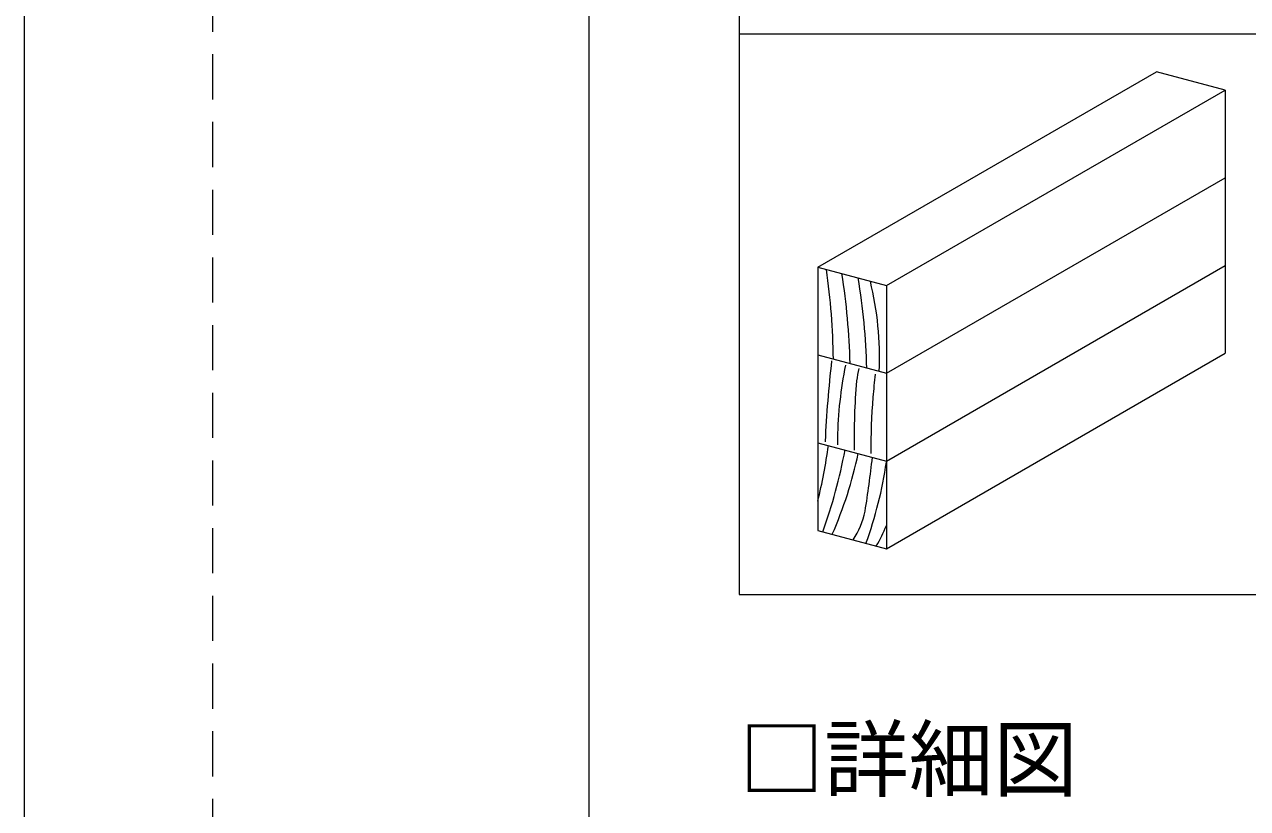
# Model space of a CAD drawing. Units: millimetres on the paper, with parts at other scales. Extents: x -210 to 210, y -148 to 148.
# Drawn here: x -210 to -177.49, y 95.94 to 116.79 of the extents above; entities that cross this region are included whole.
import ezdxf
from ezdxf.enums import TextEntityAlignment as Align

# ---------------------------------------------------------------- set-up
doc = ezdxf.new("R2010")
doc.units = ezdxf.units.MM
doc.linetypes.add('DASHED1', pattern=[1.8, 1.2, -0.6])
for name, color, linetype, lineweight in [('0-0_中心線', 7, 'Continuous', 18), ('0-1_吊り材', 7, 'Continuous', 18), ('0-2_野縁受け', 3, 'Continuous', 18), ('F-3_野縁', 3, 'Continuous', 18)]:
    doc.layers.add(name, color=color, linetype=linetype, lineweight=lineweight)
doc.layers.add('F-6_文字__矢印', color=7, linetype='Continuous')
doc.styles.add('ＭＳ ゴシック', font='')
doc.styles.get('ＭＳ ゴシック').set_extended_font_data('MS Gothic')

msp = doc.modelspace()

# ---------------------------------------------------------------- linework, layer by layer
at = {"layer": '0-0_中心線'}
msp.add_lwpolyline([(-210, 148.5), (210, 148.5), (210, -148.5), (-210, -148.5)], close=True, dxfattribs=at)
at = {"layer": '0-1_吊り材'}
for p, q in [((-188.915, 110.34), (-179.911, 115.538)), ((-178.085, 115.049), (-179.911, 115.538)), ((-187.089, 109.851), (-178.085, 115.049)), ((-178.085, 115.049), (-178.085, 108.049)), ((-187.089, 107.517), (-178.085, 112.716)), ((-187.089, 105.184), (-178.085, 110.382)), ((-188.915, 108.006), (-187.089, 107.517)), ((-187.089, 102.851), (-178.085, 108.049)), ((-188.915, 105.673), (-187.089, 105.184))]:
    msp.add_line(p, q, dxfattribs=at)
for points in [[(-188.915, 110.34), (-187.089, 109.851), (-187.089, 102.851)], [(-188.915, 110.34), (-188.915, 103.34), (-187.089, 102.851)]]:
    msp.add_lwpolyline(points, dxfattribs=at)
at = {"layer": '0-2_野縁受け'}
for centre, radius, start, end in [((-206.594, 107.703), 18.094, 0.6116, 8.1835), ((-205.557, 107.408), 17.503, 1.2067, 9.0714), ((-204.01, 107.316), 16.399, 1.1945, 9.6036), ((-195.905, 107.924), 8.633, 357.6421, 13.6815), ((-154.405, 104.04), 34.355, 173.6366, 177.2073), ((-177.558, 105.585), 10.836, 168.5608, 178.881), ((-174.155, 105.162), 13.895, 169.6901, 171.0736), ((-170.447, 105.782), 17.503, 174.9641, 180.9974), ((-173.785, 105.764), 13.71, 172.7558, 175.3065), ((-169.409, 105.488), 18.094, 175.5684, 180.3144), ((-154.405, 104.04), 34.355, 177.2073, 177.2425), ((-171.993, 105.874), 16.399, 180.2719, 180.8939), ((-202.219, 107.426), 13.71, 346.018, 352.3328), ((-201.849, 108.028), 13.895, 340.1245, 349.4284), ((-198.446, 107.606), 10.836, 336.222, 348.1745), ((-221.599, 109.151), 34.355, 351.1213, 353.5372), ((-198.147, 106.795), 11.179, 340.1341, 351.569), ((-189.907, 104.342), 2.306, 327.0304, 347.6285), ((-192.161, 105.636), 5.516, 330.5378, 336.8502)]:
    msp.add_arc(centre, radius, start, end, dxfattribs=at)
at = {"layer": 'F-3_野縁', "linetype": 'DASHED1'}
msp.add_line((-205, 143), (-205, -143), dxfattribs=at)
at = {"layer": 'F-3_野縁'}
for p, q in [((-191, 131.5), (-191, 101.637)), ((-191, 116.546), (-49.25, 116.546)), ((-191, 101.637), (-49.25, 101.637))]:
    msp.add_line(p, q, dxfattribs=at)
msp.add_lwpolyline([(-195, 137.5), (-195, -137.5), (195, -137.5)], dxfattribs=at)

# ---------------------------------------------------------------- texts
at = {"layer": 'F-6_文字__矢印', "style": 'ＭＳ ゴシック'}
msp.add_text('□詳細図', height=1.65, dxfattribs=at).set_placement((-191, 95.937), align=Align.BOTTOM_LEFT)

doc.saveas('drawing.dxf')
